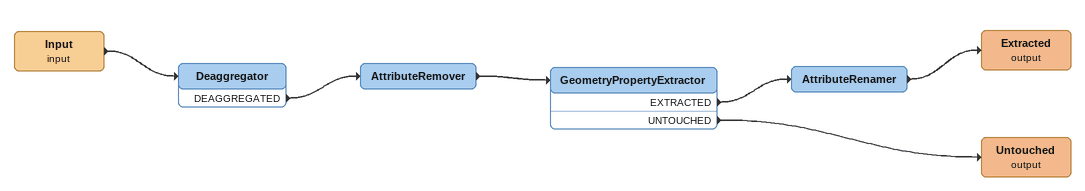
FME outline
Input (input)
    -> Deaggregator
Deaggregator
    DEAGGREGATED -> AttributeRemover
AttributeRemover
    -> GeometryPropertyExtractor
GeometryPropertyExtractor
    EXTRACTED -> AttributeRenamer
    UNTOUCHED -> Untouched (output)
AttributeRenamer
    -> Extracted (output)
Extracted (output)
Untouched (output)
